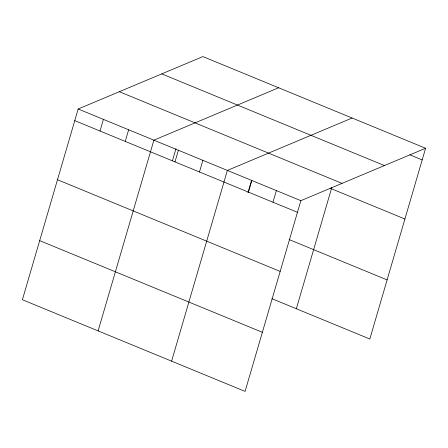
<?xml version="1.0" encoding="UTF-8"?>
<svg xmlns="http://www.w3.org/2000/svg" width="448" height="448" viewBox="0 0 448 448"><rect width="100%" height="100%" fill="white"/><g stroke="black" fill="none" stroke-linecap="round" stroke-linejoin="round"><path stroke-width="0.67" d="M425.6 148.271L202.91 56.594L78.176 108.998L22.4 299.729L245.09 391.406L300.86 200.67L425.6 148.271L369.824 339.002L271.841 298.665M100.01 131.018L103.41 119.386M125.25 141.411L128.649 129.774M98.112 330.898L153.888 140.168L278.628 87.763M172.446 160.793L175.969 148.747M174.983 161.885L178.382 150.248M199.478 171.97L202.877 160.334M171.601 361.15L227.377 170.419L352.111 118.02M247.962 192.629L251.485 180.583M248.466 192.136L251.871 180.505M272.966 202.222L276.366 190.585M296.341 308.75L331.822 187.41M409.948 154.862L422.195 159.902M161.75 73.886L384.434 165.564M119.336 91.706L342.026 183.378M330.137 188.222L404.914 219.01M78.176 108.998L300.86 200.67M74.771 120.63L297.461 212.307M289.128 239.562L387.111 279.899M57.49 179.732L280.179 271.41M39.682 240.626L262.371 332.298"/></g></svg>
